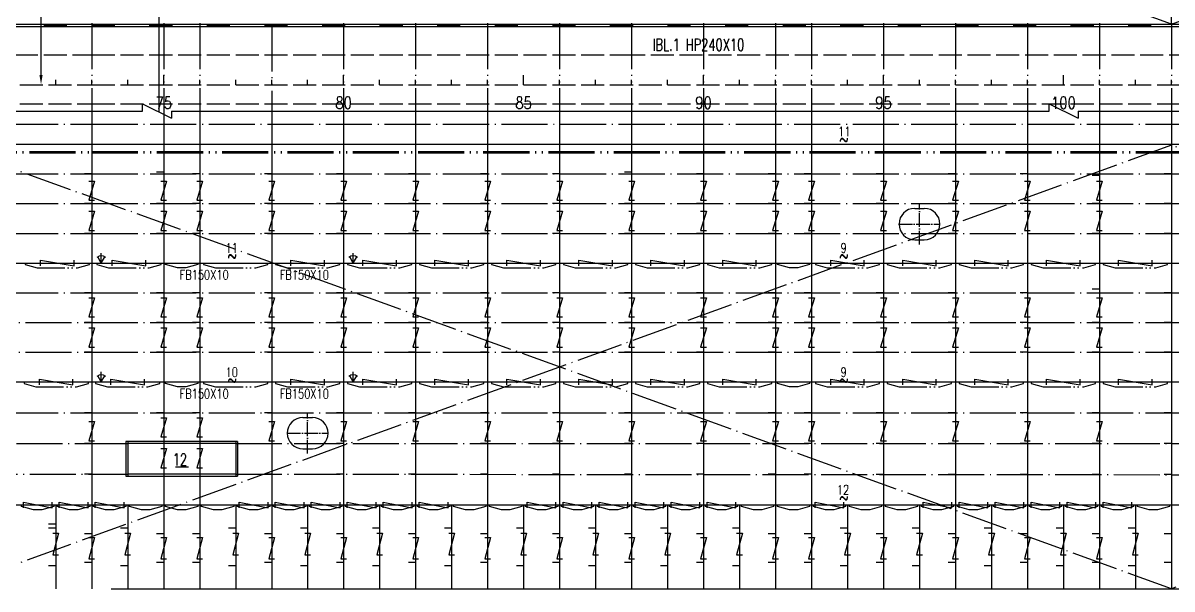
# Model space of a CAD drawing. Extents: x 373818 to 564480, y 322172 to 634257.
# Drawn here: x 476164 to 500109, y 414482 to 426267 of the extents above; entities that cross this region are included whole.
import ezdxf
from ezdxf.enums import TextEntityAlignment as Align

# ---------------------------------------------------------------- set-up
doc = ezdxf.new("R2010")
doc.units = 0
doc.header["$LTSCALE"] = 40
doc.header["$MEASUREMENT"] = 0
for name, pattern in [('ACAD_ISO02W100', [15, 12, -3]), ('ACAD_ISO03W100', [30, 12, -18]), ('ACAD_ISO04W100', [30.5, 24, -3, 0.5, -3]), ('ACAD_ISO05W100', [34, 24, -3, 0.5, -3, 0.5, -3])]:
    doc.linetypes.add(name, pattern=pattern)
doc.layers.get('0').update_dxf_attribs({"linetype": 'CONTINUOUS'})
doc.layers.get('DEFPOINTS').update_dxf_attribs({"linetype": 'CONTINUOUS'})
for name, color, linetype in [('C-CEN', 4, 'ACAD_ISO04W100'), ('C-CON', 4, 'CONTINUOUS'), ('C-DAS', 4, 'ACAD_ISO02W100'), ('C-PH', 4, 'ACAD_ISO05W100'), ('FRAME', 7, 'CONTINUOUS'), ('Y-CON', 2, 'CONTINUOUS'), ('Y-H', 2, 'ACAD_ISO03W100'), ('Y-PH', 2, 'ACAD_ISO05W100')]:
    doc.layers.add(name, color=color, linetype=linetype)
doc.styles.add('ROMANS', font='romans.shx', dxfattribs={"width": 0.75, "height": 250, "bigfont": 'hzdx.shx'})
doc.dimstyles.new('DM-100', dxfattribs={"dimscale": 0, "dimtxt": 250, "dimasz": 200, "dimexe": 30, "dimexo": 30, "dimgap": 50, "dimtad": 1, "dimdec": 0, "dimzin": 0, "dimdsep": 46, "dimtxsty": 'ROMANS', "dimcen": 0, "dimclrd": 1, "dimclre": 1, "dimclrt": 1, "dimadec": 0, "dimazin": 0, "dimtfac": 1, "dimtdec": 0, "dimtmove": 0, "dimatfit": 3, "dimfxl": 1, "dimtolj": 1, "dimtzin": 0, "dimarcsym": 0})

# ---------------------------------------------------------------- blocks, each defined once
blk = doc.blocks.new('*D19')
at = {"color": 1, "linetype": 'ByBlock', "transparency": 16777216}
blk.add_line((476540, 429577), (476540, 435367), dxfattribs=at)
for points in [[(476507, 435367), (476573, 435367), (476540, 435567)], [(476507, 429577), (476573, 429577), (476540, 429377)]]:
    blk.add_solid(points, dxfattribs=at)
at = {"layer": 'DEFPOINTS', "color": 0, "linetype": 'ByBlock', "transparency": 16777216}
for p in [(476540, 435567), (476540, 435567), (476540, 429377)]:
    blk.add_point(p, dxfattribs=at)
at = {"color": 1, "linetype": 'ByBlock', "transparency": 16777216, "insert": (476365, 433315), "char_height": 250, "attachment_point": 5, "rotation": 90, "style": 'ROMANS'}
blk.add_mtext('\\A1;10X619', dxfattribs=at)

msp = doc.modelspace()

# ---------------------------------------------------------------- linework, layer by layer
for p, q in [((478996.41, 435463.34), (478996.41, 424412.52)), ((448996.41, 426244.75), (477596.41, 426244.75)), ((477596.41, 426244.75), (521096.41, 426244.75)), ((448996.41, 426194.75), (477596.41, 426194.75)), ((477596.41, 426194.75), (521096.41, 426194.75)), ((476846.41, 424981.75), (476846.41, 425081.75)), ((477596.41, 424981.75), (477596.41, 425081.75)), ((478346.41, 424981.75), (478346.41, 425081.75)), ((479096.41, 424981.75), (479096.41, 425181.75)), ((479846.41, 424981.75), (479846.41, 425081.75)), ((480596.41, 424981.75), (480596.41, 425081.75)), ((481346.41, 424981.75), (481346.41, 425081.75)), ((482096.41, 424981.75), (482096.41, 425081.75)), ((482846.41, 424981.75), (482846.41, 425181.75)), ((483596.41, 424981.75), (483596.41, 425081.75)), ((484346.41, 424981.75), (484346.41, 425081.75)), ((485096.41, 424981.75), (485096.41, 425081.75)), ((485846.41, 424981.75), (485846.41, 425081.75)), ((486596.41, 424981.75), (486596.41, 425181.75)), ((487346.41, 424981.75), (487346.41, 425081.75)), ((488096.41, 424981.75), (488096.41, 425081.75)), ((488846.41, 424981.75), (488846.41, 425081.75)), ((489596.41, 424981.75), (489596.41, 425081.75)), ((490346.41, 424981.75), (490346.41, 425181.75)), ((491096.41, 424981.75), (491096.41, 425081.75)), ((491846.41, 424981.75), (491846.41, 425081.75)), ((492596.41, 424981.75), (492596.41, 425081.75)), ((493346.41, 424981.75), (493346.41, 425081.75)), ((494096.41, 424981.75), (494096.41, 425181.75)), ((494846.41, 424981.75), (494846.41, 425081.75)), ((495596.41, 424981.75), (495596.41, 425081.75)), ((496346.41, 424981.75), (496346.41, 425081.75)), ((497096.41, 424981.75), (497096.41, 425081.75)), ((497846.41, 424981.75), (497846.41, 425181.75)), ((498596.41, 424981.75), (498596.41, 425081.75)), ((499346.41, 424981.75), (499346.41, 425081.75)), ((500096.41, 424981.75), (500096.41, 425081.75)), ((477796.41, 421267.74), (477796.41, 421476.91)), ((483046.41, 421267.74), (483046.41, 421476.91)), ((477796.41, 421267.74), (477721.88, 421396.83)), ((477796.41, 421267.74), (477870.95, 421396.83)), ((483046.41, 421267.74), (482971.88, 421396.83)), ((483046.41, 421267.74), (483120.95, 421396.83)), ((477796.41, 418792.07), (477721.88, 418921.16)), ((477796.41, 418792.07), (477796.41, 419001.24)), ((477796.41, 418792.07), (477870.95, 418921.16)), ((483046.41, 418792.07), (482971.88, 418921.16)), ((483046.41, 418792.07), (483046.41, 419001.24)), ((483046.41, 418792.07), (483120.95, 418921.16)), ((480636.41, 417551.75), (478306.41, 417551.75)), ((478306.41, 417551.75), (478306.41, 416831.75)), ((480636.41, 417551.75), (480636.41, 416831.75)), ((479344.32, 417025.9), (479611.35, 417025.9)), ((478306.41, 416831.75), (480636.41, 416831.75))]:
    msp.add_line(p, q)
at = {"color": 1}
for p, q in [((478657.93, 424580.88), (479257.55, 424282.62)), ((478657.93, 424431.75), (478657.93, 424580.88)), ((497551.8, 424431.75), (497551.8, 424580.88)), ((497551.8, 424580.88), (498151.42, 424282.62)), ((463464.08, 424431.75), (477596.41, 424431.75)), ((477596.41, 424431.75), (478657.93, 424431.75)), ((479257.55, 424431.75), (497551.8, 424431.75)), ((479257.55, 424431.75), (479257.55, 424282.62)), ((479257.55, 424431.75), (480157.93, 424431.75)), ((498151.42, 424431.75), (521096.41, 424431.75)), ((498151.42, 424431.75), (498151.42, 424282.62))]:
    msp.add_line(p, q, dxfattribs=at)
for points in [[(477536.41, 422976.75), (477656.41, 422976.75), (477536.41, 422576.75), (477656.41, 422576.75)], [(479036.41, 422976.75), (479156.41, 422976.75), (479036.41, 422576.75), (479156.41, 422576.75)], [(479786.41, 422976.75), (479906.41, 422976.75), (479786.41, 422576.75), (479906.41, 422576.75)], [(481286.41, 422976.75), (481406.41, 422976.75), (481286.41, 422576.75), (481406.41, 422576.75)], [(482786.41, 422976.75), (482906.41, 422976.75), (482786.41, 422576.75), (482906.41, 422576.75)], [(484286.41, 422976.75), (484406.41, 422976.75), (484286.41, 422576.75), (484406.41, 422576.75)], [(485786.41, 422976.75), (485906.41, 422976.75), (485786.41, 422576.75), (485906.41, 422576.75)], [(487286.41, 422976.75), (487406.41, 422976.75), (487286.41, 422576.75), (487406.41, 422576.75)], [(488786.41, 422976.75), (488906.41, 422976.75), (488786.41, 422576.75), (488906.41, 422576.75)], [(490286.41, 422976.75), (490406.41, 422976.75), (490286.41, 422576.75), (490406.41, 422576.75)], [(491786.41, 422976.75), (491906.41, 422976.75), (491786.41, 422576.75), (491906.41, 422576.75)], [(492536.41, 422976.75), (492656.41, 422976.75), (492536.41, 422576.75), (492656.41, 422576.75)], [(494036.41, 422976.75), (494156.41, 422976.75), (494036.41, 422576.75), (494156.41, 422576.75)], [(495536.41, 422976.75), (495656.41, 422976.75), (495536.41, 422576.75), (495656.41, 422576.75)], [(497036.41, 422976.75), (497156.41, 422976.75), (497036.41, 422576.75), (497156.41, 422576.75)], [(498536.41, 422976.75), (498656.41, 422976.75), (498536.41, 422576.75), (498656.41, 422576.75)], [(477536.41, 422346.75), (477656.41, 422346.75), (477536.41, 421946.75), (477656.41, 421946.75)], [(479036.41, 422346.75), (479156.41, 422346.75), (479036.41, 421946.75), (479156.41, 421946.75)], [(479786.41, 422346.75), (479906.41, 422346.75), (479786.41, 421946.75), (479906.41, 421946.75)], [(481286.41, 422346.75), (481406.41, 422346.75), (481286.41, 421946.75), (481406.41, 421946.75)], [(482786.41, 422346.75), (482906.41, 422346.75), (482786.41, 421946.75), (482906.41, 421946.75)], [(484286.41, 422346.75), (484406.41, 422346.75), (484286.41, 421946.75), (484406.41, 421946.75)], [(485786.41, 422346.75), (485906.41, 422346.75), (485786.41, 421946.75), (485906.41, 421946.75)], [(487286.41, 422346.75), (487406.41, 422346.75), (487286.41, 421946.75), (487406.41, 421946.75)], [(488786.41, 422346.75), (488906.41, 422346.75), (488786.41, 421946.75), (488906.41, 421946.75)], [(490286.41, 422346.75), (490406.41, 422346.75), (490286.41, 421946.75), (490406.41, 421946.75)], [(491786.41, 422346.75), (491906.41, 422346.75), (491786.41, 421946.75), (491906.41, 421946.75)], [(492536.41, 422346.75), (492656.41, 422346.75), (492536.41, 421946.75), (492656.41, 421946.75)], [(494036.41, 422346.75), (494156.41, 422346.75), (494036.41, 421946.75), (494156.41, 421946.75)], [(495536.41, 422346.75), (495656.41, 422346.75), (495536.41, 421946.75), (495656.41, 421946.75)], [(497036.41, 422346.75), (497156.41, 422346.75), (497036.41, 421946.75), (497156.41, 421946.75)], [(498536.41, 422346.75), (498656.41, 422346.75), (498536.41, 421946.75), (498656.41, 421946.75)], [(476531.06, 421207.75), (476531.06, 421327.75), (477231.06, 421207.75), (477231.06, 421327.75)], [(478021.41, 421207.75), (478021.41, 421327.75), (478721.41, 421207.75), (478721.41, 421327.75)], [(478021.41, 421207.75), (478021.41, 421327.75), (478721.41, 421207.75), (478721.41, 421327.75)], [(481746.41, 421207.75), (481746.41, 421327.75), (482446.41, 421207.75), (482446.41, 421327.75)], [(483246.41, 421207.75), (483246.41, 421327.75), (483946.41, 421207.75), (483946.41, 421327.75)], [(484746.41, 421207.75), (484746.41, 421327.75), (485446.41, 421207.75), (485446.41, 421327.75)], [(486246.41, 421207.75), (486246.41, 421327.75), (486946.41, 421207.75), (486946.41, 421327.75)], [(487746.41, 421207.75), (487746.41, 421327.75), (488446.41, 421207.75), (488446.41, 421327.75)], [(489246.41, 421207.75), (489246.41, 421327.75), (489946.41, 421207.75), (489946.41, 421327.75)], [(490746.41, 421207.75), (490746.41, 421327.75), (491446.41, 421207.75), (491446.41, 421327.75)], [(492996.41, 421207.75), (492996.41, 421327.75), (493696.41, 421207.75), (493696.41, 421327.75)], [(494496.41, 421207.75), (494496.41, 421327.75), (495196.41, 421207.75), (495196.41, 421327.75)], [(495996.41, 421207.75), (495996.41, 421327.75), (496696.41, 421207.75), (496696.41, 421327.75)], [(497496.54, 421207.75), (497496.54, 421327.75), (498196.54, 421207.75), (498196.54, 421327.75)], [(498996.41, 421207.75), (498996.41, 421327.75), (499696.41, 421207.75), (499696.41, 421327.75)], [(477536.41, 420546.75), (477656.41, 420546.75), (477536.41, 420146.75), (477656.41, 420146.75)], [(479036.41, 420546.75), (479156.41, 420546.75), (479036.41, 420146.75), (479156.41, 420146.75)], [(479786.41, 420546.75), (479906.41, 420546.75), (479786.41, 420146.75), (479906.41, 420146.75)], [(481286.41, 420546.75), (481406.41, 420546.75), (481286.41, 420146.75), (481406.41, 420146.75)], [(482786.41, 420546.75), (482906.41, 420546.75), (482786.41, 420146.75), (482906.41, 420146.75)], [(484286.41, 420546.75), (484406.41, 420546.75), (484286.41, 420146.75), (484406.41, 420146.75)], [(485786.41, 420546.75), (485906.41, 420546.75), (485786.41, 420146.75), (485906.41, 420146.75)], [(487286.41, 420546.75), (487406.41, 420546.75), (487286.41, 420146.75), (487406.41, 420146.75)], [(488786.41, 420546.75), (488906.41, 420546.75), (488786.41, 420146.75), (488906.41, 420146.75)], [(490286.41, 420546.75), (490406.41, 420546.75), (490286.41, 420146.75), (490406.41, 420146.75)], [(491786.41, 420546.75), (491906.41, 420546.75), (491786.41, 420146.75), (491906.41, 420146.75)], [(492536.41, 420546.75), (492656.41, 420546.75), (492536.41, 420146.75), (492656.41, 420146.75)], [(494036.41, 420546.75), (494156.41, 420546.75), (494036.41, 420146.75), (494156.41, 420146.75)], [(495536.41, 420546.75), (495656.41, 420546.75), (495536.41, 420146.75), (495656.41, 420146.75)], [(497036.41, 420546.75), (497156.41, 420546.75), (497036.41, 420146.75), (497156.41, 420146.75)], [(498536.41, 420546.75), (498656.41, 420546.75), (498536.41, 420146.75), (498656.41, 420146.75)], [(477536.41, 419916.75), (477656.41, 419916.75), (477536.41, 419516.75), (477656.41, 419516.75)], [(479036.41, 419916.75), (479156.41, 419916.75), (479036.41, 419516.75), (479156.41, 419516.75)], [(479786.41, 419916.75), (479906.41, 419916.75), (479786.41, 419516.75), (479906.41, 419516.75)], [(481286.41, 419916.75), (481406.41, 419916.75), (481286.41, 419516.75), (481406.41, 419516.75)], [(482786.41, 419916.75), (482906.41, 419916.75), (482786.41, 419516.75), (482906.41, 419516.75)], [(484286.41, 419916.75), (484406.41, 419916.75), (484286.41, 419516.75), (484406.41, 419516.75)], [(485786.41, 419916.75), (485906.41, 419916.75), (485786.41, 419516.75), (485906.41, 419516.75)], [(487286.41, 419916.75), (487406.41, 419916.75), (487286.41, 419516.75), (487406.41, 419516.75)], [(488786.41, 419916.75), (488906.41, 419916.75), (488786.41, 419516.75), (488906.41, 419516.75)], [(490286.41, 419916.75), (490406.41, 419916.75), (490286.41, 419516.75), (490406.41, 419516.75)], [(491786.41, 419916.75), (491906.41, 419916.75), (491786.41, 419516.75), (491906.41, 419516.75)], [(492536.41, 419916.75), (492656.41, 419916.75), (492536.41, 419516.75), (492656.41, 419516.75)], [(494036.41, 419916.75), (494156.41, 419916.75), (494036.41, 419516.75), (494156.41, 419516.75)], [(495536.41, 419916.75), (495656.41, 419916.75), (495536.41, 419516.75), (495656.41, 419516.75)], [(497036.41, 419916.75), (497156.41, 419916.75), (497036.41, 419516.75), (497156.41, 419516.75)], [(498536.41, 419916.75), (498656.41, 419916.75), (498536.41, 419516.75), (498656.41, 419516.75)], [(476506.06, 418732.08), (476506.06, 418852.08), (477206.06, 418732.08), (477206.06, 418852.08)], [(477996.41, 418732.08), (477996.41, 418852.08), (478696.41, 418732.08), (478696.41, 418852.08)], [(477996.41, 418732.08), (477996.41, 418852.08), (478696.41, 418732.08), (478696.41, 418852.08)], [(481746.41, 418732.08), (481746.41, 418852.08), (482446.41, 418732.08), (482446.41, 418852.08)], [(483246.41, 418732.08), (483246.41, 418852.08), (483946.41, 418732.08), (483946.41, 418852.08)], [(484746.41, 418732.08), (484746.41, 418852.08), (485446.41, 418732.08), (485446.41, 418852.08)], [(486246.41, 418732.08), (486246.41, 418852.08), (486946.41, 418732.08), (486946.41, 418852.08)], [(487746.41, 418732.08), (487746.41, 418852.08), (488446.41, 418732.08), (488446.41, 418852.08)], [(489246.41, 418732.08), (489246.41, 418852.08), (489946.41, 418732.08), (489946.41, 418852.08)], [(490746.41, 418732.08), (490746.41, 418852.08), (491446.41, 418732.08), (491446.41, 418852.08)], [(492996.41, 418732.08), (492996.41, 418852.08), (493696.41, 418732.08), (493696.41, 418852.08)], [(494496.41, 418732.08), (494496.41, 418852.08), (495196.41, 418732.08), (495196.41, 418852.08)], [(495996.41, 418732.08), (495996.41, 418852.08), (496696.41, 418732.08), (496696.41, 418852.08)], [(497496.63, 418732.08), (497496.63, 418852.08), (498196.63, 418732.08), (498196.63, 418852.08)], [(498996.41, 418732.08), (498996.41, 418852.08), (499696.41, 418732.08), (499696.41, 418852.08)], [(477536.41, 417966.75), (477656.41, 417966.75), (477536.41, 417566.75), (477656.41, 417566.75)], [(479036.41, 418048.59), (479156.41, 418048.59), (479036.41, 417648.59), (479156.41, 417648.59)], [(479786.41, 418048.59), (479906.41, 418048.59), (479786.41, 417648.59), (479906.41, 417648.59)], [(481286.41, 417966.75), (481406.41, 417966.75), (481286.41, 417566.75), (481406.41, 417566.75)], [(482786.41, 417966.75), (482906.41, 417966.75), (482786.41, 417566.75), (482906.41, 417566.75)], [(484286.41, 417966.75), (484406.41, 417966.75), (484286.41, 417566.75), (484406.41, 417566.75)], [(485786.41, 417966.75), (485906.41, 417966.75), (485786.41, 417566.75), (485906.41, 417566.75)], [(487286.41, 417966.75), (487406.41, 417966.75), (487286.41, 417566.75), (487406.41, 417566.75)], [(488786.41, 417966.75), (488906.41, 417966.75), (488786.41, 417566.75), (488906.41, 417566.75)], [(490286.41, 417966.75), (490406.41, 417966.75), (490286.41, 417566.75), (490406.41, 417566.75)], [(491786.41, 417966.75), (491906.41, 417966.75), (491786.41, 417566.75), (491906.41, 417566.75)], [(492536.41, 417966.75), (492656.41, 417966.75), (492536.41, 417566.75), (492656.41, 417566.75)], [(494036.41, 417966.75), (494156.41, 417966.75), (494036.41, 417566.75), (494156.41, 417566.75)], [(495536.41, 417966.75), (495656.41, 417966.75), (495536.41, 417566.75), (495656.41, 417566.75)], [(497036.41, 417966.75), (497156.41, 417966.75), (497036.41, 417566.75), (497156.41, 417566.75)], [(498536.41, 417966.75), (498656.41, 417966.75), (498536.41, 417566.75), (498656.41, 417566.75)], [(479036.41, 417407.55), (479156.41, 417407.55), (479036.41, 417007.55), (479156.41, 417007.55)], [(479786.41, 417407.55), (479906.41, 417407.55), (479786.41, 417007.55), (479906.41, 417007.55)], [(476171.41, 416171.75), (476171.41, 416291.75), (476771.41, 416171.75), (476771.41, 416291.75)], [(476921.41, 416171.75), (476921.41, 416291.75), (477521.41, 416171.75), (477521.41, 416291.75)], [(477671.41, 416171.75), (477671.41, 416291.75), (478271.41, 416171.75), (478271.41, 416291.75)], [(480671.41, 416171.75), (480671.41, 416291.75), (481271.41, 416171.75), (481271.41, 416291.75)], [(481421.41, 416171.75), (481421.41, 416291.75), (482021.41, 416171.75), (482021.41, 416291.75)], [(482171.41, 416171.75), (482171.41, 416291.75), (482771.41, 416171.75), (482771.41, 416291.75)], [(482921.41, 416171.75), (482921.41, 416291.75), (483521.41, 416171.75), (483521.41, 416291.75)], [(483671.41, 416171.75), (483671.41, 416291.75), (484271.41, 416171.75), (484271.41, 416291.75)], [(484421.41, 416171.75), (484421.41, 416291.75), (485021.41, 416171.75), (485021.41, 416291.75)], [(486671.41, 416171.75), (486671.41, 416291.75), (487271.41, 416171.75), (487271.41, 416291.75)], [(487421.41, 416171.75), (487421.41, 416291.75), (488021.41, 416171.75), (488021.41, 416291.75)], [(488171.41, 416171.75), (488171.41, 416291.75), (488771.41, 416171.75), (488771.41, 416291.75)], [(488921.41, 416171.75), (488921.41, 416291.75), (489521.41, 416171.75), (489521.41, 416291.75)], [(489671.41, 416171.75), (489671.41, 416291.75), (490271.41, 416171.75), (490271.41, 416291.75)], [(490421.41, 416171.75), (490421.41, 416291.75), (491021.41, 416171.75), (491021.41, 416291.75)], [(492671.41, 416171.75), (492671.41, 416291.75), (493271.41, 416171.75), (493271.41, 416291.75)], [(494921.41, 416171.75), (494921.41, 416291.75), (495521.41, 416171.75), (495521.41, 416291.75)], [(495671.41, 416171.75), (495671.41, 416291.75), (496271.41, 416171.75), (496271.41, 416291.75)], [(496421.41, 416171.7), (496421.41, 416291.7), (497021.41, 416171.7), (497021.41, 416291.7)], [(497171.41, 416171.75), (497171.41, 416291.75), (497771.41, 416171.75), (497771.41, 416291.75)], [(497921.41, 416171.7), (497921.41, 416291.7), (498521.41, 416171.7), (498521.41, 416291.7)], [(498671.41, 416171.75), (498671.41, 416291.75), (499271.41, 416171.75), (499271.41, 416291.75)], [(476786.41, 415641.46), (476906.41, 415641.46), (476786.41, 415191.46), (476906.41, 415191.46)], [(476786.41, 415641.46), (476906.41, 415641.46), (476786.41, 415191.46), (476906.41, 415191.46)], [(477536.41, 415556.75), (477656.41, 415556.75), (477536.41, 415106.75), (477656.41, 415106.75)], [(478286.41, 415641.46), (478406.41, 415641.46), (478286.41, 415191.46), (478406.41, 415191.46)], [(478286.41, 415641.46), (478406.41, 415641.46), (478286.41, 415191.46), (478406.41, 415191.46)], [(479036.41, 415556.75), (479156.41, 415556.75), (479036.41, 415106.75), (479156.41, 415106.75)], [(479786.41, 415556.75), (479906.41, 415556.75), (479786.41, 415106.75), (479906.41, 415106.75)], [(480536.41, 415641.46), (480656.41, 415641.46), (480536.41, 415191.46), (480656.41, 415191.46)], [(481286.41, 415556.75), (481406.41, 415556.75), (481286.41, 415106.75), (481406.41, 415106.75)], [(482036.41, 415641.46), (482156.41, 415641.46), (482036.41, 415191.46), (482156.41, 415191.46)], [(482786.41, 415556.75), (482906.41, 415556.75), (482786.41, 415106.75), (482906.41, 415106.75)], [(483536.41, 415641.46), (483656.41, 415641.46), (483536.41, 415191.46), (483656.41, 415191.46)], [(484286.41, 415556.75), (484406.41, 415556.75), (484286.41, 415106.75), (484406.41, 415106.75)], [(485036.41, 415641.46), (485156.41, 415641.46), (485036.41, 415191.46), (485156.41, 415191.46)], [(485786.41, 415556.75), (485906.41, 415556.75), (485786.41, 415106.75), (485906.41, 415106.75)], [(486536.41, 415641.46), (486656.41, 415641.46), (486536.41, 415191.46), (486656.41, 415191.46)], [(487286.41, 415556.75), (487406.41, 415556.75), (487286.41, 415106.75), (487406.41, 415106.75)], [(488036.41, 415641.46), (488156.41, 415641.46), (488036.41, 415191.46), (488156.41, 415191.46)], [(488786.41, 415556.75), (488906.41, 415556.75), (488786.41, 415106.75), (488906.41, 415106.75)], [(489536.41, 415641.46), (489656.41, 415641.46), (489536.41, 415191.46), (489656.41, 415191.46)], [(490286.41, 415556.75), (490406.41, 415556.75), (490286.41, 415106.75), (490406.41, 415106.75)], [(491036.41, 415641.46), (491156.41, 415641.46), (491036.41, 415191.46), (491156.41, 415191.46)], [(491786.41, 415556.75), (491906.41, 415556.75), (491786.41, 415106.75), (491906.41, 415106.75)], [(492536.41, 415556.75), (492656.41, 415556.75), (492536.41, 415106.75), (492656.41, 415106.75)], [(493286.41, 415641.46), (493406.41, 415641.46), (493286.41, 415191.46), (493406.41, 415191.46)], [(494036.41, 415556.75), (494156.41, 415556.75), (494036.41, 415106.75), (494156.41, 415106.75)], [(494786.41, 415641.46), (494906.41, 415641.46), (494786.41, 415191.46), (494906.41, 415191.46)], [(495536.41, 415556.75), (495656.41, 415556.75), (495536.41, 415106.75), (495656.41, 415106.75)], [(496286.41, 415641.46), (496406.41, 415641.46), (496286.41, 415191.46), (496406.41, 415191.46)], [(497036.41, 415556.75), (497156.41, 415556.75), (497036.41, 415106.75), (497156.41, 415106.75)], [(497786.41, 415641.46), (497906.41, 415641.46), (497786.41, 415191.46), (497906.41, 415191.46)], [(498536.41, 415556.75), (498656.41, 415556.75), (498536.41, 415106.75), (498656.41, 415106.75)], [(499286.41, 415641.46), (499406.41, 415641.46), (499286.41, 415191.46), (499406.41, 415191.46)]]:
    msp.add_lwpolyline(points)
for centre in [(477796.41, 421267.74), (483046.41, 421267.74), (477796.41, 418792.07), (483046.41, 418792.07)]:
    msp.add_arc(centre, 149.07, 52.135532, 127.864468)
at = {"layer": 'C-CEN'}
for p, q in [((500096.41, 426241.75), (474596.41, 435481.69)), ((500096.41, 426241.75), (524096.41, 435147.72)), ((449096.41, 424162.75), (477596.41, 424162.75)), ((477596.41, 424162.75), (522596.41, 424162.75)), ((500096.44, 423721.75), (474596.41, 414481.75)), ((500096.79, 414485.69), (474596.41, 423721.75)), ((524096.42, 414815.79), (500096.44, 423721.75)), ((524096.41, 423721.75), (500096.79, 414485.69)), ((449096.41, 423124.75), (477596.41, 423124.75)), ((477596.41, 423124.75), (521096.41, 423124.75)), ((449096.41, 422505.75), (477596.41, 422505.75)), ((477596.41, 422505.75), (518846.41, 422505.75)), ((449096.41, 421886.75), (477596.41, 421886.75)), ((477596.41, 421886.75), (521096.41, 421886.75)), ((449096.41, 420648.75), (477596.41, 420648.75)), ((477596.41, 420648.75), (521096.41, 420648.75)), ((450596.41, 420029.75), (477596.41, 420029.75)), ((477596.41, 420029.75), (518846.41, 420029.75)), ((450596.41, 419410.75), (477596.41, 419410.75)), ((477596.41, 419410.75), (521096.41, 419410.75)), ((449096.41, 418151.75), (477596.41, 418151.76)), ((477596.41, 418151.76), (518846.41, 418151.77)), ((452846.41, 417511.75), (477596.41, 417511.75)), ((477596.41, 417511.75), (478346.41, 417511.75)), ((480596.41, 417511.75), (517346.41, 417511.75)), ((454346.41, 416871.75), (477596.41, 416871.75)), ((477596.41, 416871.75), (478346.41, 416871.75)), ((480596.41, 416871.75), (519596.41, 416852.49))]:
    msp.add_line(p, q, dxfattribs=at)
at = {"layer": 'C-CEN', "ltscale": 0.3}
for p, q in [((494846.41, 421653.75), (494846.41, 422505.75)), ((494412.41, 422079.75), (495280.41, 422079.75)), ((482096.41, 417299.74), (482096.41, 418151.74)), ((481662.41, 417725.74), (482530.41, 417725.74))]:
    msp.add_line(p, q, dxfattribs=at)
at = {"layer": 'C-CON'}
for p, q in [((494746.41, 422405.75), (494946.41, 422405.75)), ((494746.41, 421753.75), (494946.41, 421753.75)), ((481996.41, 418051.74), (482196.41, 418051.74)), ((481996.41, 417399.74), (482196.41, 417399.74))]:
    msp.add_line(p, q, dxfattribs=at)
for centre, start, end in [((494746.41, 422079.75), 90, 270), ((494946.41, 422079.75), 270, 90), ((481996.41, 417725.74), 90, 270), ((482196.41, 417725.74), 270, 90)]:
    msp.add_arc(centre, 326, start, end, dxfattribs=at)
at = {"layer": 'C-DAS'}
for p, q in [((451396.41, 425600.75), (477596.41, 425602.26)), ((477596.41, 425600.75), (488646.41, 425600.75)), ((488646.41, 425600.75), (512896.41, 425600.75)), ((449096.41, 424981.75), (477596.41, 424981.75)), ((477596.41, 424981.75), (521096.41, 424981.75)), ((449096.41, 424581.75), (477596.41, 424581.75)), ((477596.41, 424581.75), (524096.41, 424581.75))]:
    msp.add_line(p, q, dxfattribs=at)
at = {"layer": 'C-PH'}
for p, q in [((449096.41, 423588.75), (477596.41, 423588.75)), ((449096.41, 423563.75), (477596.41, 423563.75)), ((477596.41, 423588.75), (521096.41, 423588.75)), ((477596.41, 423563.75), (521096.41, 423563.75))]:
    msp.add_line(p, q, dxfattribs=at)
at = {"layer": 'C-PH', "ltscale": 0.6}
for points in [[(476211.06, 421267.75), (476211.06, 421238.12), (476459.1, 421167.75), (477303.03, 421167.75), (477551.06, 421238.12), (477551.06, 421267.75)], [(477701.41, 421267.75), (477701.41, 421238.12), (477949.45, 421167.75), (478793.38, 421167.75), (479041.41, 421238.12), (479041.41, 421267.75)], [(479806.41, 421267.75), (479806.41, 421238.12), (479558.38, 421167.75), (479384.45, 421167.75), (479136.41, 421238.12), (479136.41, 421267.75)], [(479926.41, 421267.75), (479926.41, 421238.12), (480174.45, 421167.75), (481018.38, 421167.75), (481266.41, 421238.12), (481266.41, 421267.75)], [(481426.41, 421267.75), (481426.41, 421238.12), (481674.45, 421167.75), (482518.38, 421167.75), (482766.41, 421238.12), (482766.41, 421267.75)], [(482926.41, 421267.75), (482926.41, 421238.12), (483174.45, 421167.75), (484018.38, 421167.75), (484266.41, 421238.12), (484266.41, 421267.75)], [(484426.41, 421267.75), (484426.41, 421238.12), (484674.45, 421167.75), (485518.38, 421167.75), (485766.41, 421238.12), (485766.41, 421267.75)], [(485926.41, 421267.75), (485926.41, 421238.12), (486174.45, 421167.75), (487018.38, 421167.75), (487266.41, 421238.12), (487266.41, 421267.75)], [(487426.41, 421267.75), (487426.41, 421238.12), (487674.45, 421167.75), (488518.38, 421167.75), (488766.41, 421238.12), (488766.41, 421267.75)], [(488926.41, 421267.75), (488926.41, 421238.12), (489174.45, 421167.75), (490018.38, 421167.75), (490266.41, 421238.12), (490266.41, 421267.75)], [(490426.41, 421267.75), (490426.41, 421238.12), (490674.45, 421167.75), (491518.38, 421167.75), (491766.41, 421238.12), (491766.41, 421267.75)], [(492556.41, 421267.75), (492556.41, 421238.12), (492308.38, 421167.75), (492134.45, 421167.75), (491886.41, 421238.12), (491886.41, 421267.75)], [(492676.41, 421267.75), (492676.41, 421238.12), (492924.45, 421167.75), (493768.38, 421167.75), (494016.41, 421238.12), (494016.41, 421267.75)], [(494176.41, 421267.75), (494176.41, 421238.12), (494424.45, 421167.75), (495268.38, 421167.75), (495516.41, 421238.12), (495516.41, 421267.75)], [(495676.41, 421267.75), (495676.41, 421238.12), (495924.45, 421167.75), (496768.38, 421167.75), (497016.41, 421238.12), (497016.41, 421267.75)], [(497176.54, 421267.75), (497176.54, 421238.12), (497424.57, 421167.75), (498268.5, 421167.75), (498516.54, 421238.12), (498516.54, 421267.75)], [(498676.41, 421267.75), (498676.41, 421238.12), (498924.45, 421167.75), (499768.38, 421167.75), (500016.41, 421238.12), (500016.41, 421267.75)], [(476186.06, 418792.08), (476186.06, 418762.45), (476434.1, 418692.08), (477278.03, 418692.08), (477526.06, 418762.45), (477526.06, 418792.08)], [(477676.41, 418792.08), (477676.41, 418762.45), (477924.45, 418692.08), (478768.38, 418692.08), (479016.41, 418762.45), (479016.41, 418792.08)], [(479806.41, 418792.08), (479806.41, 418762.45), (479558.38, 418692.08), (479384.45, 418692.08), (479136.41, 418762.45), (479136.41, 418792.08)], [(479926.41, 418792.08), (479926.41, 418762.45), (480174.45, 418692.08), (481018.38, 418692.08), (481266.41, 418762.45), (481266.41, 418792.08)], [(481426.41, 418792.08), (481426.41, 418762.45), (481674.45, 418692.08), (482518.38, 418692.08), (482766.41, 418762.45), (482766.41, 418792.08)], [(482926.41, 418792.08), (482926.41, 418762.45), (483174.45, 418692.08), (484018.38, 418692.08), (484266.41, 418762.45), (484266.41, 418792.08)], [(484426.41, 418792.08), (484426.41, 418762.45), (484674.45, 418692.08), (485518.38, 418692.08), (485766.41, 418762.45), (485766.41, 418792.08)], [(485926.41, 418792.08), (485926.41, 418762.45), (486174.45, 418692.08), (487018.38, 418692.08), (487266.41, 418762.45), (487266.41, 418792.08)], [(487426.41, 418792.08), (487426.41, 418762.45), (487674.45, 418692.08), (488518.38, 418692.08), (488766.41, 418762.45), (488766.41, 418792.08)], [(488926.41, 418792.08), (488926.41, 418762.45), (489174.45, 418692.08), (490018.38, 418692.08), (490266.41, 418762.45), (490266.41, 418792.08)], [(490426.41, 418792.08), (490426.41, 418762.45), (490674.45, 418692.08), (491518.38, 418692.08), (491766.41, 418762.45), (491766.41, 418792.08)], [(492556.41, 418792.08), (492556.41, 418762.45), (492308.38, 418692.08), (492134.45, 418692.08), (491886.41, 418762.45), (491886.41, 418792.08)], [(492676.41, 418792.08), (492676.41, 418762.45), (492924.45, 418692.08), (493768.38, 418692.08), (494016.41, 418762.45), (494016.41, 418792.08)], [(494176.41, 418792.08), (494176.41, 418762.45), (494424.45, 418692.08), (495268.38, 418692.08), (495516.41, 418762.45), (495516.41, 418792.08)], [(495676.41, 418792.08), (495676.41, 418762.45), (495924.45, 418692.08), (496768.38, 418692.08), (497016.41, 418762.45), (497016.41, 418792.08)], [(497176.63, 418792.08), (497176.63, 418762.45), (497424.67, 418692.08), (498268.6, 418692.08), (498516.63, 418762.45), (498516.63, 418792.08)], [(498676.41, 418792.08), (498676.41, 418762.45), (498924.45, 418692.08), (499768.38, 418692.08), (500016.41, 418762.45), (500016.41, 418792.08)], [(476806.41, 416231.75), (476806.41, 416202.12), (476558.38, 416131.75), (476384.45, 416131.75), (476136.41, 416202.12), (476136.41, 416231.75)], [(477556.41, 416231.75), (477556.41, 416202.12), (477308.38, 416131.75), (477134.45, 416131.75), (476886.41, 416202.12), (476886.41, 416231.75)], [(478306.41, 416231.75), (478306.41, 416202.12), (478058.38, 416131.75), (477884.45, 416131.75), (477636.41, 416202.12), (477636.41, 416231.75)], [(479056.41, 416231.75), (479056.41, 416202.12), (478808.38, 416131.75), (478634.45, 416131.75), (478386.41, 416202.12), (478386.41, 416231.75)], [(479806.41, 416231.75), (479806.41, 416202.12), (479558.38, 416131.75), (479384.45, 416131.75), (479136.41, 416202.12), (479136.41, 416231.75)], [(480556.41, 416231.75), (480556.41, 416202.12), (480308.38, 416131.75), (480134.45, 416131.75), (479886.41, 416202.12), (479886.41, 416231.75)], [(481306.41, 416231.75), (481306.41, 416202.12), (481058.38, 416131.75), (480884.45, 416131.75), (480636.41, 416202.12), (480636.41, 416231.75)], [(482056.41, 416231.75), (482056.41, 416202.12), (481808.38, 416131.75), (481634.45, 416131.75), (481386.41, 416202.12), (481386.41, 416231.75)], [(482806.41, 416231.75), (482806.41, 416202.12), (482558.38, 416131.75), (482384.45, 416131.75), (482136.41, 416202.12), (482136.41, 416231.75)], [(483556.41, 416231.75), (483556.41, 416202.12), (483308.38, 416131.75), (483134.45, 416131.75), (482886.41, 416202.12), (482886.41, 416231.75)], [(484306.41, 416231.75), (484306.41, 416202.12), (484058.38, 416131.75), (483884.45, 416131.75), (483636.41, 416202.12), (483636.41, 416231.75)], [(485056.41, 416231.75), (485056.41, 416202.12), (484808.38, 416131.75), (484634.45, 416131.75), (484386.41, 416202.12), (484386.41, 416231.75)], [(485806.41, 416231.75), (485806.41, 416202.12), (485558.38, 416131.75), (485384.45, 416131.75), (485136.41, 416202.12), (485136.41, 416231.75)], [(486556.41, 416231.75), (486556.41, 416202.12), (486308.38, 416131.75), (486134.45, 416131.75), (485886.41, 416202.12), (485886.41, 416231.75)], [(487306.41, 416231.75), (487306.41, 416202.12), (487058.38, 416131.75), (486884.45, 416131.75), (486636.41, 416202.12), (486636.41, 416231.75)], [(488056.41, 416231.75), (488056.41, 416202.12), (487808.38, 416131.75), (487634.45, 416131.75), (487386.41, 416202.12), (487386.41, 416231.75)], [(488806.41, 416231.75), (488806.41, 416202.12), (488558.38, 416131.75), (488384.45, 416131.75), (488136.41, 416202.12), (488136.41, 416231.75)], [(489556.41, 416231.75), (489556.41, 416202.12), (489308.38, 416131.75), (489134.45, 416131.75), (488886.41, 416202.12), (488886.41, 416231.75)], [(490306.41, 416231.75), (490306.41, 416202.12), (490058.38, 416131.75), (489884.45, 416131.75), (489636.41, 416202.12), (489636.41, 416231.75)], [(491056.41, 416231.75), (491056.41, 416202.12), (490808.38, 416131.75), (490634.45, 416131.75), (490386.41, 416202.12), (490386.41, 416231.75)], [(491806.41, 416231.75), (491806.41, 416202.12), (491558.38, 416131.75), (491384.45, 416131.75), (491136.41, 416202.12), (491136.41, 416231.75)], [(492556.41, 416231.75), (492556.41, 416202.12), (492308.38, 416131.75), (492134.45, 416131.75), (491886.41, 416202.12), (491886.41, 416231.75)], [(493306.41, 416231.75), (493306.41, 416202.12), (493058.38, 416131.75), (492884.45, 416131.75), (492636.41, 416202.12), (492636.41, 416231.75)], [(494056.41, 416231.75), (494056.41, 416202.12), (493808.38, 416131.75), (493634.45, 416131.75), (493386.41, 416202.12), (493386.41, 416231.75)], [(494806.41, 416231.75), (494806.41, 416202.12), (494558.38, 416131.75), (494384.45, 416131.75), (494136.41, 416202.12), (494136.41, 416231.75)], [(495556.41, 416231.75), (495556.41, 416202.12), (495308.38, 416131.75), (495134.45, 416131.75), (494886.41, 416202.12), (494886.41, 416231.75)], [(496306.41, 416231.75), (496306.41, 416202.12), (496058.38, 416131.75), (495884.45, 416131.75), (495636.41, 416202.12), (495636.41, 416231.75)], [(497056.41, 416231.75), (497056.41, 416202.12), (496808.38, 416131.75), (496634.45, 416131.75), (496386.41, 416202.12), (496386.41, 416231.75)], [(497806.41, 416231.75), (497806.41, 416202.12), (497558.38, 416131.75), (497384.45, 416131.75), (497136.41, 416202.12), (497136.41, 416231.75)], [(498556.41, 416231.75), (498556.41, 416202.12), (498308.38, 416131.75), (498134.45, 416131.75), (497886.41, 416202.12), (497886.41, 416231.75)], [(499306.41, 416231.75), (499306.41, 416202.12), (499058.38, 416131.75), (498884.45, 416131.75), (498636.41, 416202.12), (498636.41, 416231.75)], [(500056.73, 416231.75), (500056.73, 416202.12), (499808.7, 416131.75), (499634.77, 416131.75), (499386.73, 416202.12), (499386.73, 416231.75)]]:
    msp.add_lwpolyline(points, dxfattribs=at)
at = {"layer": 'Y-CON'}
for p, q in [((477596.41, 424431.75), (477596.41, 414499.14)), ((479096.41, 424431.75), (479096.41, 414484.75)), ((479846.41, 424431.75), (479846.41, 414484.75)), ((481346.41, 424431.75), (481346.41, 414484.75)), ((482846.41, 424431.75), (482846.41, 414484.75)), ((484346.41, 424431.75), (484346.41, 414484.75)), ((485846.41, 424431.75), (485846.41, 414484.75)), ((487346.41, 424431.75), (487346.41, 414484.75)), ((488846.41, 424431.75), (488846.41, 414484.75)), ((490346.41, 424431.75), (490346.41, 414484.83)), ((491846.41, 424431.75), (491846.41, 414484.96)), ((492596.41, 424431.75), (492596.41, 414485.03)), ((494096.41, 424431.75), (494096.41, 414485.16)), ((495596.41, 424431.75), (495596.41, 414485.29)), ((497096.41, 424431.75), (497096.41, 414485.42)), ((498596.41, 424431.75), (498596.41, 414485.55)), ((500096.41, 424431.75), (500096.79, 414485.69)), ((449096.39, 423743.75), (477596.41, 423743.75)), ((477596.41, 423743.75), (521096.41, 423743.75)), ((477596.41, 423124.75), (477446.41, 423124.75)), ((479096.41, 423157.75), (478946.41, 423157.75)), ((479846.41, 423124.75), (479696.41, 423124.75)), ((481346.41, 423124.75), (481196.41, 423124.75)), ((482846.41, 423124.75), (482696.41, 423124.75)), ((484346.41, 423124.75), (484196.41, 423124.75)), ((485846.41, 423124.75), (485696.41, 423124.75)), ((487346.41, 423124.75), (487196.41, 423124.75)), ((488846.41, 423157.75), (488696.41, 423157.75)), ((490346.41, 423124.75), (490196.41, 423124.75)), ((491846.41, 423124.75), (491696.41, 423124.75)), ((492596.41, 423124.75), (492446.41, 423124.75)), ((494096.41, 423124.75), (493946.41, 423124.75)), ((495596.41, 423124.75), (495446.41, 423124.75)), ((497096.41, 423124.75), (496946.41, 423124.75)), ((500096.71, 423124.75), (499946.71, 423124.75)), ((498596.41, 423091.75), (498446.41, 423091.75)), ((477596.41, 422505.75), (477446.41, 422505.75)), ((479096.41, 422505.75), (478946.41, 422505.75)), ((479846.41, 422505.75), (479696.41, 422505.75)), ((481346.41, 422505.75), (481196.41, 422505.75)), ((482846.41, 422505.75), (482696.41, 422505.75)), ((484346.41, 422505.75), (484196.41, 422505.75)), ((485846.41, 422505.75), (485696.41, 422505.75)), ((487346.41, 422505.75), (487196.41, 422505.75)), ((488846.41, 422505.75), (488696.41, 422505.75)), ((490346.41, 422505.75), (490196.41, 422505.75)), ((491846.41, 422505.75), (491696.41, 422505.75)), ((492596.41, 422505.75), (492446.41, 422505.75)), ((494096.41, 422505.75), (493946.41, 422505.75)), ((495596.41, 422505.75), (495446.41, 422505.75)), ((497096.41, 422505.75), (496946.41, 422505.75)), ((498596.41, 422505.75), (498446.41, 422505.75)), ((500096.71, 422505.75), (499946.71, 422505.75)), ((477596.41, 421886.75), (477446.41, 421886.75)), ((479096.41, 421886.75), (478946.41, 421886.75)), ((479846.41, 421886.75), (479696.41, 421886.75)), ((481346.41, 421886.75), (481196.41, 421886.75)), ((482846.41, 421886.75), (482696.41, 421886.75)), ((484346.41, 421886.75), (484196.41, 421886.75)), ((485846.41, 421886.75), (485696.41, 421886.75)), ((487346.41, 421886.75), (487196.41, 421886.75)), ((488846.41, 421886.75), (488696.41, 421886.75)), ((490346.41, 421886.75), (490196.41, 421886.75)), ((491846.41, 421886.75), (491696.41, 421886.75)), ((492596.41, 421886.75), (492446.41, 421886.75)), ((494096.41, 421886.75), (494246.41, 421886.75)), ((495596.41, 421886.75), (495446.41, 421886.75)), ((497096.41, 421886.75), (497246.41, 421886.75)), ((498596.41, 421886.75), (498446.41, 421886.75)), ((500096.71, 421886.75), (499946.71, 421886.75)), ((449096.41, 421267.75), (477596.41, 421267.75)), ((477596.41, 421267.75), (521096.41, 421267.75)), ((498596.41, 420725.75), (498446.41, 420725.75)), ((477596.41, 420648.75), (477446.41, 420648.75)), ((479096.41, 420648.75), (478946.41, 420648.75)), ((479846.41, 420648.75), (479696.41, 420648.75)), ((481346.41, 420648.75), (481196.41, 420648.75)), ((482846.41, 420648.75), (482696.41, 420648.75)), ((484346.41, 420648.75), (484196.41, 420648.75)), ((485846.41, 420648.75), (485696.41, 420648.75)), ((487346.41, 420648.75), (487196.41, 420648.75)), ((488846.41, 420648.75), (488696.41, 420648.75)), ((490346.41, 420648.75), (490196.41, 420648.75)), ((491846.41, 420648.75), (491696.41, 420648.75)), ((492596.41, 420648.75), (492446.41, 420648.75)), ((494096.41, 420648.75), (493946.41, 420648.75)), ((495596.41, 420648.75), (495446.41, 420648.75)), ((497096.41, 420648.75), (496946.41, 420648.75)), ((500096.71, 420648.75), (499946.71, 420648.75)), ((477596.41, 420029.75), (477446.41, 420029.75)), ((479096.41, 420029.75), (478946.41, 420029.75)), ((479846.41, 420029.75), (479696.41, 420029.75)), ((481346.41, 420029.75), (481196.41, 420029.75)), ((482846.41, 420029.75), (482696.41, 420029.75)), ((484346.41, 420029.75), (484196.41, 420029.75)), ((485846.41, 420029.75), (485696.41, 420029.75)), ((487346.41, 420029.75), (487196.41, 420029.75)), ((488846.41, 420029.75), (488696.41, 420029.75)), ((490346.41, 420029.75), (490196.41, 420029.75)), ((491846.41, 420029.75), (491696.41, 420029.75)), ((492596.41, 420029.75), (492446.41, 420029.75)), ((494096.41, 420029.75), (493946.41, 420029.75)), ((495596.41, 420029.75), (495446.41, 420029.75)), ((497096.41, 420029.75), (496946.41, 420029.75)), ((498596.41, 420029.75), (498446.41, 420029.75)), ((500096.71, 420029.75), (499946.71, 420029.75)), ((477596.41, 419410.75), (477446.41, 419410.75)), ((479096.41, 419410.75), (478946.41, 419410.75)), ((479846.41, 419410.75), (479696.41, 419410.75)), ((481346.41, 419410.75), (481196.41, 419410.75)), ((482846.41, 419410.75), (482696.41, 419410.75)), ((484346.41, 419410.75), (484196.41, 419410.75)), ((485846.41, 419410.75), (485696.41, 419410.75)), ((487346.41, 419410.75), (487196.41, 419410.75)), ((488846.41, 419410.75), (488696.41, 419410.75)), ((490346.41, 419410.75), (490196.41, 419410.75)), ((491846.41, 419410.75), (491696.41, 419410.75)), ((492596.41, 419410.75), (492446.41, 419410.75)), ((494096.41, 419410.75), (493946.41, 419410.75)), ((495596.41, 419410.75), (495446.41, 419410.75)), ((497096.41, 419410.75), (496946.41, 419410.75)), ((498596.41, 419410.75), (498446.41, 419410.75)), ((500096.71, 419410.75), (499946.71, 419410.75)), ((449096.41, 418792.08), (477596.41, 418792.08)), ((477596.41, 418792.08), (518846.41, 418792.08)), ((477596.41, 418151.76), (477446.41, 418151.76)), ((479096.41, 418151.76), (478946.41, 418151.76)), ((479846.41, 418151.76), (479696.41, 418151.76)), ((481346.41, 418151.76), (481196.41, 418151.76)), ((482846.41, 418151.76), (482696.41, 418151.76)), ((484346.41, 418151.76), (484196.41, 418151.76)), ((485846.41, 418151.76), (485696.41, 418151.76)), ((487346.41, 418151.76), (487196.41, 418151.76)), ((488846.41, 418151.76), (488696.41, 418151.76)), ((490346.41, 418151.76), (490196.41, 418151.76)), ((491846.41, 418151.76), (491696.41, 418151.76)), ((492596.41, 418151.76), (492446.41, 418151.76)), ((494096.41, 418151.76), (493946.41, 418151.76)), ((495596.41, 418151.76), (495446.41, 418151.76)), ((497096.41, 418151.76), (496946.41, 418151.76)), ((498596.41, 418151.76), (498446.41, 418151.76)), ((500096.71, 418151.76), (499946.71, 418151.76)), ((477596.41, 417511.75), (477446.41, 417511.75)), ((478346.41, 417551.75), (478346.41, 416831.75)), ((480596.41, 417511.75), (478346.41, 417511.75)), ((479096.41, 417511.75), (478946.41, 417511.75)), ((479096.41, 417511.75), (478946.41, 417511.75)), ((479846.41, 417511.75), (479696.41, 417511.75)), ((479846.41, 417511.75), (479696.41, 417511.75)), ((480596.41, 417551.75), (480596.41, 416831.75)), ((481346.41, 417511.75), (481496.41, 417511.75)), ((482846.41, 417511.75), (482696.41, 417511.75)), ((484346.41, 417511.75), (484496.41, 417511.75)), ((485846.41, 417511.75), (485696.41, 417511.75)), ((487346.41, 417511.75), (487196.41, 417511.75)), ((488846.41, 417511.75), (488696.41, 417511.75)), ((490346.41, 417511.75), (490196.41, 417511.75)), ((491846.41, 417511.75), (491696.41, 417511.75)), ((492596.41, 417511.75), (492446.41, 417511.75)), ((494096.41, 417511.75), (493946.41, 417511.75)), ((495596.41, 417511.75), (495446.41, 417511.75)), ((497096.41, 417511.75), (496946.41, 417511.75)), ((498596.41, 417511.75), (498446.41, 417511.75)), ((500096.71, 417511.75), (499946.71, 417511.75)), ((477596.41, 416871.75), (477446.41, 416871.75)), ((479846.41, 416871.75), (478346.41, 416871.75)), ((480596.41, 416871.75), (479696.41, 416871.75)), ((481346.41, 416871.75), (481196.41, 416871.75)), ((482846.41, 416871.75), (482696.41, 416871.75)), ((484346.41, 416871.75), (484196.41, 416871.75)), ((485846.41, 416871.75), (485696.41, 416871.75)), ((487346.41, 416871.75), (487196.41, 416871.75)), ((488846.41, 416871.75), (488696.41, 416871.75)), ((490346.41, 416871.75), (490196.41, 416871.75)), ((491846.41, 416871.75), (491696.41, 416871.75)), ((492596.41, 416871.75), (492446.41, 416871.75)), ((494096.41, 416863.94), (493946.41, 416863.94)), ((495596.41, 416863.94), (495446.41, 416863.94)), ((497096.41, 416863.94), (496946.41, 416863.94)), ((498596.41, 416863.94), (498446.41, 416863.94)), ((500096.7, 416863.94), (499946.7, 416863.94)), ((454195.49, 416231.75), (477596.41, 416231.75)), ((476846.41, 416231.75), (476846.41, 414648.85)), ((477596.41, 416231.75), (521096.41, 416231.75)), ((478346.41, 416231.75), (478346.41, 414648.85)), ((480596.41, 416231.75), (480596.41, 414484.75)), ((482096.41, 416231.75), (482096.41, 414484.75)), ((483596.41, 416231.75), (483596.41, 414484.75)), ((485096.41, 416231.75), (485096.41, 414484.75)), ((486596.41, 416231.75), (486596.41, 414484.75)), ((488096.41, 416231.75), (488096.41, 414484.75)), ((489596.41, 416231.75), (489596.41, 414484.76)), ((491096.41, 416231.75), (491096.41, 414484.89)), ((493346.41, 416231.75), (493346.41, 414485.09)), ((494846.41, 416231.75), (494846.41, 414485.22)), ((496346.41, 416231.75), (496346.41, 414485.36)), ((497846.41, 416231.75), (497846.41, 414485.49)), ((499346.41, 416231.75), (499346.41, 414485.62)), ((476846.41, 416081.75), (476846.41, 414483.25)), ((477596.41, 416081.75), (477596.41, 414483.75)), ((478346.41, 416081.75), (478346.41, 414482.03)), ((491846.41, 416081.75), (491846.41, 414500.23)), ((476846.41, 415831.75), (476696.41, 415831.75)), ((476846.41, 415751.75), (476696.41, 415751.75)), ((478346.41, 415751.75), (478196.41, 415751.75)), ((478346.41, 415751.75), (478196.41, 415751.75)), ((480596.41, 415751.75), (480446.41, 415751.75)), ((482096.41, 415751.75), (481946.41, 415751.75)), ((483596.41, 415751.75), (483446.41, 415751.75)), ((485096.41, 415751.75), (484946.41, 415751.75)), ((486596.41, 415751.75), (486446.41, 415751.75)), ((488096.41, 415751.75), (487946.41, 415751.75)), ((489596.41, 415751.75), (489446.41, 415751.75)), ((491096.41, 415751.75), (490946.41, 415751.75)), ((493346.41, 415751.75), (493196.41, 415751.75)), ((494846.41, 415751.75), (494696.41, 415751.75)), ((496346.41, 415751.75), (496196.41, 415751.75)), ((497846.41, 415751.75), (497696.41, 415751.75)), ((499346.41, 415751.75), (499196.41, 415751.75)), ((477596.41, 415631.75), (477446.41, 415631.75)), ((479096.41, 415631.75), (478946.41, 415631.75)), ((479846.41, 415631.75), (479696.41, 415631.75)), ((481346.41, 415631.75), (481196.41, 415631.75)), ((482846.41, 415631.75), (482696.41, 415631.75)), ((484346.41, 415631.75), (484196.41, 415631.75)), ((485846.41, 415631.75), (485696.41, 415631.75)), ((487346.41, 415631.75), (487196.41, 415631.75)), ((488846.41, 415631.75), (488696.41, 415631.75)), ((490346.41, 415631.75), (490196.41, 415631.75)), ((491846.41, 415631.75), (491696.41, 415631.75)), ((492596.41, 415631.75), (492446.41, 415631.75)), ((494096.41, 415631.75), (493946.41, 415631.75)), ((495596.41, 415631.75), (495446.41, 415631.75)), ((497096.41, 415631.75), (496946.41, 415631.75)), ((498596.41, 415631.75), (498446.41, 415631.75)), ((500096.7, 415631.81), (499946.7, 415631.81)), ((477596.41, 415031.75), (477446.41, 415031.75)), ((479096.41, 415031.75), (478946.41, 415031.75)), ((479846.41, 415031.75), (479696.41, 415031.75)), ((481346.41, 415031.75), (481196.41, 415031.75)), ((482846.41, 415031.75), (482696.41, 415031.75)), ((484346.41, 415031.75), (484196.41, 415031.75)), ((485846.41, 415031.75), (485696.41, 415031.75)), ((487346.41, 415031.75), (487196.41, 415031.75)), ((488846.41, 415031.75), (488696.41, 415031.75)), ((490346.41, 415031.75), (490196.41, 415031.75)), ((491846.41, 415031.75), (491696.41, 415031.75)), ((492596.41, 415031.75), (492446.41, 415031.75)), ((494096.41, 415031.75), (493946.41, 415031.75)), ((495596.41, 415031.75), (495446.41, 415031.75)), ((497096.41, 415031.75), (496946.41, 415031.75)), ((498596.41, 415031.75), (498446.41, 415031.75)), ((500096.7, 415031.81), (499946.7, 415031.81)), ((476846.42, 414963.25), (476696.42, 414963.25)), ((478346.41, 414962.03), (478196.41, 414962.03)), ((480594.61, 414964.5), (480444.61, 414964.5)), ((482096.41, 414964.97), (481946.41, 414964.97)), ((483596.41, 414964.75), (483446.41, 414964.75)), ((485096.41, 414964.42), (484946.41, 414964.42)), ((486596.41, 414964.64), (486446.41, 414964.64)), ((488096.41, 414964.86), (487946.41, 414964.86)), ((489596.41, 414964.93), (489446.41, 414964.93)), ((491096.41, 414965.13), (490946.41, 414965.13)), ((493346.41, 414965.08), (493196.41, 414965.08)), ((494846.41, 414964.96), (494696.41, 414964.96)), ((496346.41, 414964.85), (496196.41, 414964.85)), ((497846.41, 414965.6), (497696.41, 414965.6)), ((499346.41, 414965.48), (499196.41, 414965.48)), ((477998.81, 414481.75), (513496.41, 414484.35))]:
    msp.add_line(p, q, dxfattribs=at)
at = {"layer": 'Y-H'}
for p, q in [((500096.41, 426241.75), (500096.41, 435477.82)), ((448996.41, 426219.75), (477596.41, 426219.75)), ((477596.41, 426219.75), (521096.41, 426219.75))]:
    msp.add_line(p, q, dxfattribs=at)
at = {"layer": 'Y-PH'}
for p, q in [((477596.41, 426266.75), (477596.41, 424431.75)), ((479096.41, 426266.75), (479096.41, 424431.75)), ((479846.41, 426266.75), (479846.41, 424431.75)), ((482846.41, 426266.75), (482846.41, 424431.75)), ((484346.41, 426266.75), (484346.41, 424431.75)), ((485846.41, 426266.75), (485846.41, 424431.75)), ((487346.41, 426266.75), (487346.41, 424431.75)), ((488846.41, 426266.75), (488846.41, 424431.75)), ((490346.41, 426266.75), (490346.41, 424431.75)), ((491846.41, 426266.75), (491846.41, 424431.75)), ((492596.41, 426266.75), (492596.41, 424431.75)), ((494096.41, 426266.75), (494096.41, 424431.75)), ((495596.41, 426266.75), (495596.41, 424431.75)), ((497096.41, 426266.75), (497096.41, 424431.75)), ((498596.41, 426266.75), (498596.41, 424431.75)), ((500096.41, 426266.75), (500096.41, 424431.75)), ((481346.41, 426216.75), (481346.41, 424381.75))]:
    msp.add_line(p, q, dxfattribs=at)

# ---------------------------------------------------------------- texts
at = {"style": 'ROMANS'}
for s, height, width, p in [('IBL.1 HP240X10', 250, 0.7, (489283.96, 425690.03)), ('11', 200, 0.75, (493151.06, 423907.4)), ('~', 250, 0.75, (493178.81, 423726.01)), ('11', 200, 0.75, (480385.86, 421482.92)), ('9', 200, 0.75, (493203.68, 421482.92)), ('~', 250, 0.75, (480428.81, 421301.53)), ('~', 250, 0.75, (493178.81, 421301.53)), ('FB150X10', 200, 0.75, (479427.85, 420923.19)), ('FB150X10', 200, 0.75, (481517.18, 420923.19)), ('10', 200, 0.75, (480385.86, 418896.92)), ('9', 200, 0.75, (493203.68, 418896.92)), ('~', 250, 0.75, (480428.81, 418715.53)), ('~', 250, 0.75, (493178.81, 418715.53)), ('FB150X10', 200, 0.75, (479427.85, 418447.51)), ('FB150X10', 200, 0.75, (481517.18, 418447.51)), ('12', 250, 0.7, (479284.17, 417051.56)), ('12', 200, 0.75, (493125.26, 416446.92)), ('~', 250, 0.75, (493178.81, 416265.53))]:
    msp.add_text(s, height=height, dxfattribs=dict(at, width=width)).set_placement(p)
at = {"layer": 'FRAME', "style": 'ROMANS', "width": 0.8}
for s, p in [('75', (479096.41, 424606.75)), ('80', (482846.41, 424606.75)), ('85', (486596.41, 424606.75)), ('90', (490346.41, 424606.75)), ('95', (494096.41, 424606.75)), ('100', (497846.41, 424606.75))]:
    msp.add_text(s, height=250, dxfattribs=at).set_placement(p, align=Align.MIDDLE)

# ---------------------------------------------------------------- dimensions: what is measured, and where the dimension line sits
at = {"layer": 'C-CON'}
dim = msp.add_linear_dim(base=(476540, 431176.62), p1=(476540, 424986.62), p2=(476540, 431176.62), angle=90, text='10X619', dimstyle='DM-100', override={"dimscale": 1, "dimtmove": 1}, dxfattribs=at)
dim.commit()
dim.dimension.update_dxf_attribs({"geometry": '*D19', "text_midpoint": (476365, 428924.38), "dimtype": 160, "insert": (0, -4390.84)})

doc.saveas('drawing.dxf')
